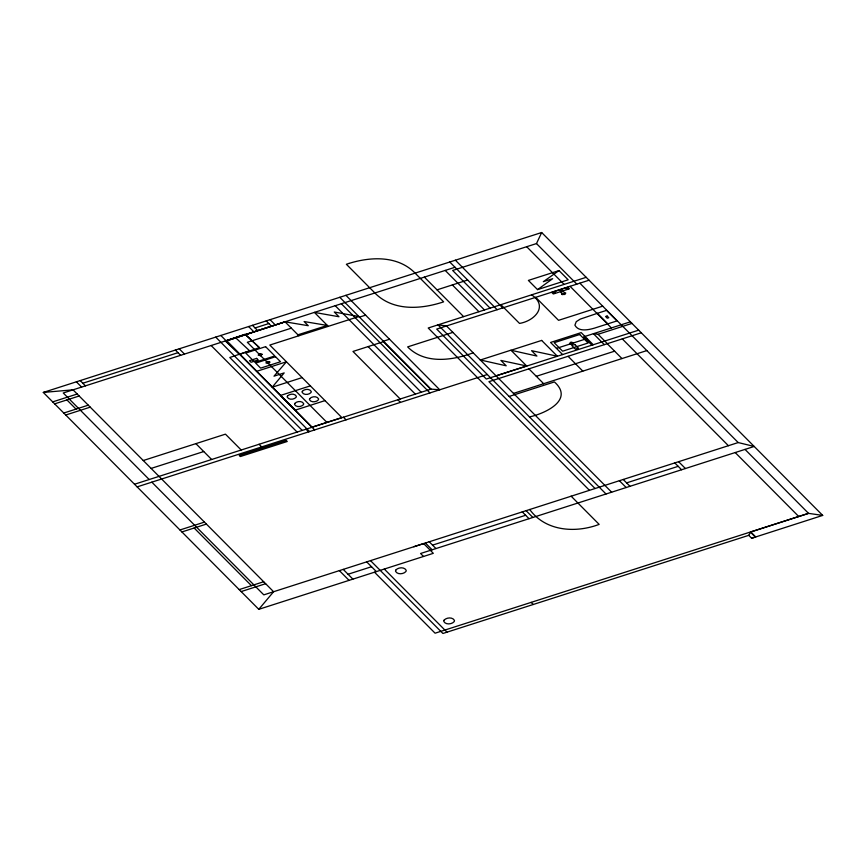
<?xml version="1.0" encoding="UTF-8"?>
<svg xmlns="http://www.w3.org/2000/svg" width="866" height="866" viewBox="0 0 866 866"><rect width="100%" height="100%" fill="white"/><g stroke="black" fill="none" stroke-linecap="round" stroke-linejoin="round"><path stroke-width="1.3" d="M561.579 294.408L564.643 294.472L565.769 293.065C559.003 297.027 563.679 292.048 559.068 290.013M490.08 308.155L452.647 270.463L536.487 243.573L541.672 232.521L822.7 515.411L751.656 538.262L748.754 535.34L442.905 633.479L370.518 560.627M748.754 535.34L750.746 531.93L755.737 536.952L751.656 538.262M258.782 609.328L273.602 591.727L73.036 389.83L43.3 392.428L258.782 609.328L433.314 553.331L423.561 543.512M537.537 289.623L552.67 278.69L543.328 281.688L559.014 270.582L568.172 279.794L537.537 289.623L528.379 280.411L559.014 270.582M259.378 347.623L239.59 354.367L225.29 340.988L245.078 334.244L259.378 347.623L245.37 334.536M226.113 340.912L285.055 321.827L308.264 325.713L304.118 321.546L327.37 325.454L297.936 334.796M597.367 313.319L580.209 319.132L576.247 321.676L574.894 325.183C578.607 332.133 588.458 329.881 594.682 328.073L617.014 320.907L606.546 310.374L597.367 313.319L607.835 323.852M43.3 392.428L541.672 232.521M82.822 383.227L178.028 352.679M255.069 327.954L268.839 323.538M455.007 267.28L63.24 392.98L149.212 479.526M52.696 401.889L77.193 394.019M54.655 403.859L79.163 396M291.344 328.16L247.33 342.276L326.883 422.359M437.038 289.85L467.662 280.021M359.487 317.129L365.614 315.159M63.77 413.028L88.267 405.169M65.729 415.009L90.237 407.15M256.509 371.395L286.419 361.804L274.002 376.169L284.178 372.91L272.216 387.199L302.115 377.608M383.4 341.204L389.527 339.234M383.606 341.626L352.971 351.455L400.2 398.999M586.174 277.326L428.205 328.008L589.421 490.297M589.053 280.216L436.702 329.102L486.313 379.037L638.664 330.163M560.659 291.615L553.309 293.975L551.718 292.372L567.847 287.198L569.438 288.8L562.045 291.171M561.157 292.113L562.532 291.68M452.886 332.382L407.648 346.898C424.892 364.456 452.236 360.57 473.182 352.819M310.472 385.825L280.638 395.394L295.284 410.148L325.129 400.568M602.714 306.163L558.548 320.333L535.697 297.33M143.258 460.528L225.441 434.158L241.149 449.952M480.327 360.007L510.951 350.178L526.734 366.058M151.117 468.419L203.737 451.543M630.394 321.827L583.63 336.842L591.9 345.166M604.316 344.646L593.427 333.691L598.06 334.287L631.963 323.408M556.448 348.381L587.072 338.552M134.511 484.246L430.997 389.115L439.744 389.787L345.913 295.338M137.131 486.876L487.331 374.513M496.023 375.812L526.647 365.982L500.873 360.429L506.209 365.798L480.37 359.985M641.273 332.793L488.922 381.679L595.039 488.489M536.314 376.299L614.622 351.174M513.495 393.391L646.87 350.578M509.132 396.455L554.413 381.928C574.569 400.005 544.822 413.634 529.462 416.925M179.944 529.97L204.452 522.111M181.903 531.951L206.411 524.082M239.178 589.594L263.686 581.736M241.138 591.575L265.646 583.706M413.84 546.727L738.2 442.558L754.199 446.455L420.562 553.504L423.517 556.47M423.636 543.588L263.805 594.866L151.831 482.156M432.567 545.136L525.64 515.27M626.605 482.882L678.186 466.33M348.056 574.255L371.536 566.721M561.59 294.364C568.432 294.321 563.539 291.994 560.443 289.569M822.7 515.411L808.541 513.365L435.089 633.198L374.491 572.199M235.574 337.686L249.57 350.773L229.793 357.506L302.234 430.434M579.863 283.171L738.2 442.558M745.009 449.4L808.541 513.365L750.378 532.07L755.358 537.072M536.487 243.573L576.799 284.145M570.055 286.31L611.396 327.922M622.286 338.887L728.403 445.698M735.202 452.55L798.744 516.504M526.68 246.713L564.112 284.394M566.115 287.75L567.76 289.341M598.06 334.287L607.38 343.672M607.272 343.77L621.972 358.567M553.352 291.842L554.944 293.455M593.221 344.733L581.194 332.62L550.56 342.449L562.597 354.562M531.616 294.83C548.676 306.261 534.495 320.95 519.524 323.419L500.894 304.68M678.608 461.675L685.417 468.528M674.787 462.899L681.585 469.751M568.139 356.359L582.807 371.113M455.386 260.211L502.767 307.906M449.768 262.008L497.149 309.703M445.2 270.43L484.462 309.952M452.344 284.936L478.92 311.684M528.931 368.873L543.675 383.714M424.372 277.109L463.602 316.599M623.195 479.45L630.004 486.302M619.374 480.684L626.172 487.536M611.645 492.191L446.499 325.952L438.001 324.858L606.027 493.999M571.116 496.164L599.153 524.385C575.598 533.315 545.526 531.388 529.689 509.457M339.786 297.298L430.997 389.115M383.421 341.68L430.651 389.224M341.345 303.75L429.947 392.926M335.218 305.709L421.201 392.255M368.115 346.595L415.334 394.138M526.063 510.626L532.871 517.467M522.241 511.849L529.039 518.702M328.279 326.363L314.401 312.41L338.974 316.74L334.265 311.998L358.849 316.555L269.813 345.058L341.864 417.585L311.922 427.165L226.838 340.825L285.044 321.827L298.867 335.737M397.83 399.756L400.449 402.387M270.051 319.673L275.28 324.945M266.219 320.907L271.459 326.168M531.129 602.39L533.218 604.5M252.45 325.324L257.689 330.595M343.434 417.206L346.043 419.848M248.629 326.547L253.857 331.819M429.157 541.715L435.966 548.557M220.819 335.467L314.65 429.915M425.336 542.939L432.134 549.791M215.721 337.112L309.541 431.56M306.034 429.211L308.653 431.842M211.152 345.523L297.125 432.069M179.23 348.814L184.469 354.086M175.408 350.048L180.637 355.309M384.298 569.059L446.986 632.158M259.053 444.28L261.673 446.921M366.697 561.85L376.374 571.603M343.217 569.384L352.895 579.127M339.385 570.618L349.063 580.361M195.889 443.641L211.596 459.435M80.202 380.596L85.431 385.857M76.37 381.819L81.61 387.08M66.909 399.93L76.024 409.098M194.157 528.022L251.432 585.665M573.4 342.741L572.058 344.17L569.503 343.564L570.856 342.124L573.4 342.741M572.567 342.914C570.975 345.534 569.254 341.269 572.567 342.914M261.24 354.486C259.648 357.106 257.927 352.841 261.24 354.486M262.073 354.302L260.72 355.742L258.176 355.125L259.519 353.696L262.073 354.302M268.969 362.259C267.377 364.889 265.656 360.613 268.969 362.259M269.802 362.085L268.449 363.514L265.905 362.908L267.248 361.468L269.802 362.085M287.425 396.119L287.209 397.072C288.757 400.157 294.126 399.681 296.161 397.245L296.367 396.292C294.819 393.207 289.46 393.684 287.425 396.119M294.754 403.491L294.537 404.444C296.075 407.529 301.455 407.063 303.49 404.617L303.695 403.664C302.147 400.59 296.789 401.055 294.754 403.491M302.321 391.335L302.115 392.287C303.652 395.372 309.021 394.907 311.056 392.46L311.273 391.519C309.725 388.433 304.367 388.899 302.321 391.335M309.649 398.717L309.433 399.659C310.981 402.744 316.35 402.279 318.385 399.843L318.591 398.89C317.053 395.805 311.684 396.271 309.649 398.717M395.751 570.12L395.502 571.235C397.31 574.851 403.599 574.299 405.992 571.441L406.23 570.326C404.422 566.721 398.133 567.262 395.751 570.12M443.998 620.262L443.749 621.366C445.546 624.981 451.846 624.44 454.228 621.582L454.477 620.467C452.669 616.852 446.38 617.393 443.998 620.262M554.77 292.253L554.164 292.665L554.77 292.253M566.927 288.562L566.007 288.649L566.927 288.562M349.03 263.416L346.368 264.271L376.255 294.353C394.387 311.305 421.753 309.184 443.63 301.844L413.742 271.762C396.411 255.481 370.258 256.791 349.03 263.416M265.602 346.671L245.727 353.047L254.95 362.334L274.825 355.958L265.602 346.671M256.65 358.383L249.505 360.678L251.075 362.259L258.22 359.964L256.65 358.383M275.54 356.727L255.643 363.103L260.634 368.126L280.519 361.739L275.54 356.727M607.131 316.025L605.594 316.523L607.25 318.201L608.798 317.703L607.131 316.025M541.661 340.425L511.027 350.254L536.92 356.056L531.583 350.676L557.358 356.229L541.661 340.425M579.7 334.514L554.175 342.698L562.608 351.185L588.133 343.001L579.7 334.514M574.775 344.462L571.712 345.447L575.37 349.128L578.434 348.154L574.775 344.462M286.213 440.437L239.233 455.505L240.283 456.555L287.252 441.487L286.213 440.437"/></g></svg>
